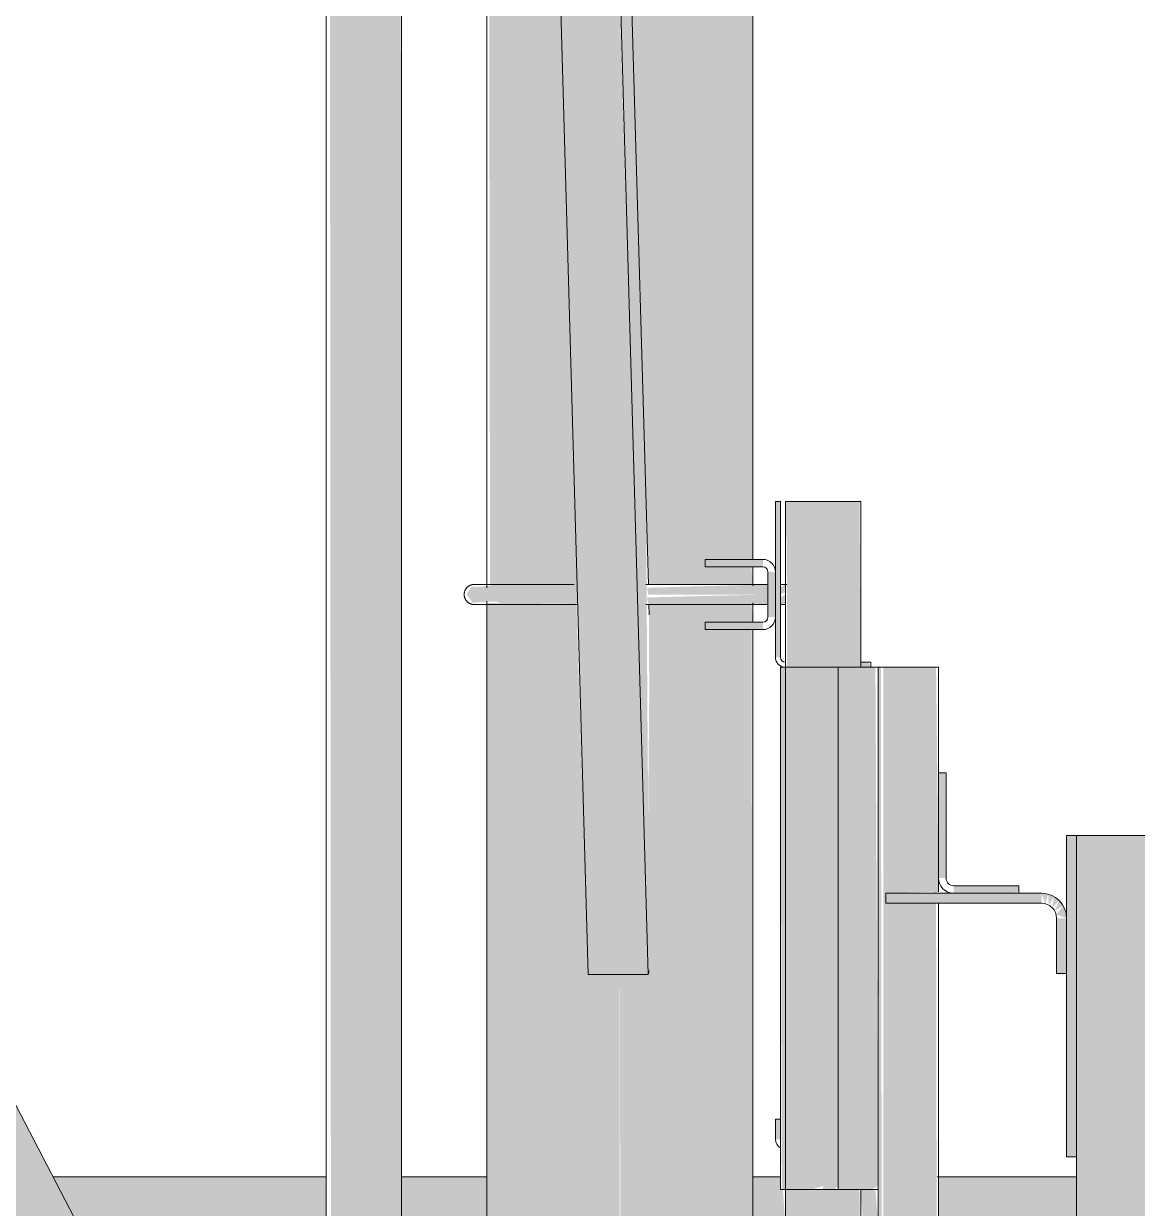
# Model space of a CAD drawing. Header units: inches. Extents: x -55396 to -733, y -290 to 853.
# Drawn here: x -17101.19 to -17073.46, y 146.72 to 176.21 of the extents above; entities that cross this region are included whole.
import ezdxf

# ---------------------------------------------------------------- set-up
doc = ezdxf.new("R2010")
doc.units = ezdxf.units.IN
doc.header["$MEASUREMENT"] = 0
doc.layers.add('Q-SPCQ', color=91, linetype='Continuous', lineweight=9)
doc.layers.add('S-BEAM', color=12, linetype='Continuous', lineweight=9)

# ---------------------------------------------------------------- blocks, each defined once
blk = doc.blocks.new('Basketball_Backstop-Performance_Sports_Systems-3103-Ceiling_Hung - 27_-0_ to 27_-11 7_8_-652462-Section 1')
at = {"layer": 'Q-SPCQ'}
h = blk.add_hatch(color=256, dxfattribs=at)
h.paths.add_polyline_path([(21241.938, 116), (21242.428, 116), (21242.408, 119.783), (21239.38, 119.813), (21239.226, 119.814), (21239.115, 119.793), (21239.115, 116), (21241.642, 116)], flags=0)
h.paths.add_polyline_path([(21241.938, 120), (21242.428, 120.125), (21242.406, 120.169), (21242.117, 120.065)], flags=0)
h.paths.add_polyline_path([(21242.428, 119.823), (21242.407, 119.938), (21242.284, 119.875), (21242.408, 119.83)], flags=0)
h.paths.add_polyline_path([(21239.354, 120.172), (21240.34, 120.211), (21241.938, 120.213), (21242.428, 120.25), (21242.362, 128.75), (21239.115, 128.75), (21239.115, 128.312), (21239.803, 128.312), (21239.803, 128.125), (21239.115, 128.125), (21239.115, 120.206), (21239.397, 120.189)], flags=0)
h.paths.add_polyline_path([(21239.559, 129.25), (21242.428, 129.25), (21242.428, 135.471), (21239.38, 135.501), (21239.215, 135.5), (21239.115, 135.48), (21239.115, 129.875), (21239.803, 129.875), (21239.803, 129.687), (21239.115, 129.687), (21239.115, 129.25), (21239.533, 129.25)], flags=0)
h.paths.add_polyline_path([(21242.428, 135.511), (21242.428, 135.623), (21242.117, 135.623), (21242.326, 135.547)], flags=0)
h.paths.add_polyline_path([(21241.938, 135.687), (21242.428, 135.812), (21242.428, 135.864), (21242.117, 135.752)], flags=0)
h.paths.add_polyline_path([(21239.354, 135.86), (21240.34, 135.899), (21241.938, 135.901), (21242.428, 135.937), (21242.428, 152.543), (21241.642, 152.543), (21241.349, 161.787), (21240.582, 161.753), (21239.115, 161.793), (21239.115, 135.894), (21239.397, 135.876)], flags=0)
h.paths.add_polyline_path([(21239.354, 162.172), (21240.34, 162.211), (21241.365, 162.249), (21239.559, 224.125), (21239.115, 224.125), (21239.197, 162.214), (21239.397, 162.189)], flags=0)
h.paths.add_polyline_path([(21242.428, 187.186), (21242.428, 224.75), (21241.355, 224.75), (21242.382, 188.789)], flags=0)
h.paths.add_polyline_path([(21239.47, 224.312), (21239.593, 224.312), (21239.559, 224.75), (21239.115, 224.75), (21239.154, 224.312), (21239.342, 224.312)], flags=0)
h.paths.add_polyline_path([(21239.559, 225.25), (21239.566, 225.25), (21239.47, 225.687), (21239.115, 225.687), (21239.154, 225.25), (21239.47, 225.25)], flags=0)
h.paths.add_polyline_path([(21241.57, 225.25), (21242.428, 225.25), (21242.428, 281.375), (21240.294, 281.375), (21240.294, 280.937), (21239.864, 280.918), (21239.871, 276.701), (21241.341, 225.25)], flags=0)
h.paths.add_polyline_path([(21239.47, 225.875), (21239.548, 225.875), (21239.115, 241.022), (21239.153, 225.875), (21239.339, 225.875)], flags=0)
h = blk.add_hatch(color=256, dxfattribs=at)
h.paths.add_polyline_path([(21244.77, 116), (21245.74, 116), (21245.738, 119.125), (21245.053, 119.125), (21245.053, 119.312), (21245.74, 119.312), (21245.738, 119.75), (21242.428, 119.75), (21242.464, 116), (21244.084, 116)], flags=0)
h.paths.add_polyline_path([(21245.297, 120.25), (21245.74, 120.25), (21245.737, 120.687), (21245.053, 120.687), (21245.053, 120.875), (21245.74, 120.875), (21245.732, 128.803), (21245.351, 128.769), (21245.07, 128.751), (21242.428, 128.75), (21242.464, 120.25), (21245.283, 120.25)], flags=0)
h.paths.add_polyline_path([(21242.428, 128.823), (21242.918, 129), (21242.428, 128.875)], flags=0)
h.paths.add_polyline_path([(21242.918, 129), (21242.428, 129.125), (21242.464, 129.06)], flags=0)
h.paths.add_polyline_path([(21245.502, 129.172), (21245.627, 129.217), (21245.74, 129.25), (21245.727, 134.812), (21245.053, 134.812), (21245.053, 135), (21245.74, 135.065), (21245.727, 135.437), (21242.428, 135.437), (21242.464, 129.179), (21244.084, 129.232), (21245.367, 129.189)], flags=0)
h.paths.add_polyline_path([(21244.77, 135.937), (21245.74, 135.937), (21245.726, 136.375), (21245.053, 136.375), (21245.053, 136.562), (21245.74, 136.562), (21245.71, 161.125), (21245.053, 161.125), (21245.053, 161.312), (21245.74, 161.312), (21245.709, 161.75), (21243.154, 161.75), (21243.161, 159.485), (21243.096, 152.543), (21242.428, 152.543), (21242.464, 135.937), (21244.687, 135.937)], flags=0)
h.paths.add_polyline_path([(21243.14, 162.25), (21245.74, 162.25), (21245.708, 162.687), (21245.053, 162.687), (21245.053, 162.875), (21245.74, 162.875), (21245.666, 224.81), (21245.351, 224.769), (21245.07, 224.751), (21242.428, 224.75), (21242.464, 185.916), (21243.136, 162.381)], flags=0)
h.paths.add_polyline_path([(21242.428, 224.823), (21242.72, 224.974), (21242.428, 224.875)], flags=0)
h.paths.add_polyline_path([(21242.918, 225), (21242.428, 225.125), (21242.464, 225.06), (21242.72, 225.026)], flags=0)
h.paths.add_polyline_path([(21245.502, 225.172), (21245.627, 225.217), (21245.74, 225.25), (21245.74, 281.375), (21242.428, 281.375), (21242.464, 225.179), (21244.084, 225.232), (21245.409, 225.184)], flags=0)
for points in [[(21242.464, 152.543), (21243.136, 152.543), (21239.428, 279.687), (21238.99, 279.687), (21238.99, 280.918), (21237.976, 280.918), (21241.642, 152.543)], [(21243.136, 152.543), (21243.161, 152.633), (21243.079, 164.369), (21239.71, 279.687), (21239.505, 279.687), (21243.077, 154.601)], [(21238.743, 162), (21241.372, 162), (21241.365, 162.242), (21239.824, 162.23), (21239.115, 162.211), (21239.067, 162.201), (21238.727, 162.189), (21238.612, 162)], [(21246.566, 162), (21246.567, 162), (21246.57, 162.437)], [(21239.557, 161.75), (21241.378, 161.785), (21241.372, 162), (21238.612, 162), (21238.762, 161.797), (21239.342, 161.826)], [(21246.563, 161.562), (21246.563, 161.562), (21246.566, 161.927)], [(21247.215, 147.188), (21247.49, 147.275), (21247.49, 160.188), (21246.428, 160.188), (21246.464, 147.188), (21246.959, 147.188)], [(21247.765, 147.188), (21247.865, 147.275), (21247.865, 160.188), (21247.49, 160.188), (21247.49, 147.188)], [(21248.615, 147.188), (21248.615, 160.188), (21247.865, 160.188), (21247.865, 147.188)], [(21248.68, 147.188), (21248.865, 147.275), (21248.792, 160.188), (21248.615, 160.188), (21248.615, 147.188)], [(21248.99, 118.688), (21248.928, 160.188), (21248.865, 160.188), (21248.928, 118.688), (21248.958, 118.688)], [(21250.24, 118.688), (21250.24, 154.313), (21249.053, 154.313), (21249.053, 154.563), (21250.24, 154.601), (21250.24, 160.188), (21248.99, 160.188), (21248.99, 118.688)], [(21253.803, 148), (21253.803, 156), (21253.553, 156), (21253.553, 148)], [(21256.053, 114), (21256.053, 156), (21253.803, 156), (21253.803, 114)], [(21246.428, 148.438), (21246.428, 148.938), (21246.303, 148.938), (21246.303, 148.438)]]:
    blk.add_hatch(color=256, dxfattribs=at).paths.add_polyline_path(points, flags=0)
h = blk.add_hatch(color=256, dxfattribs=at)
h.paths.add_polyline_path([(21232.505, 135.402), (21232.912, 135.635), (21232.553, 135.742), (21232.233, 136.062), (21232.115, 136.5), (21232.235, 136.94), (21232.59, 137.273), (21233.065, 137.375), (21233.552, 137.451), (21178.359, 243.272), (21177.822, 240.374), (21232.498, 135.416)], flags=0)
h.paths.add_polyline_path([(21232.955, 136.223), (21233.272, 136.5), (21233.189, 136.699), (21232.955, 136.777), (21232.769, 136.669), (21232.865, 136.25), (21232.918, 136.228)], flags=0)
h.paths.add_polyline_path([(21232.926, 136.259), (21232.791, 136.509), (21232.99, 136.741), (21233.131, 136.666), (21233.232, 136.5), (21233.189, 136.411), (21232.99, 136.296)], flags=0)
h = blk.add_hatch(color=256, dxfattribs=at)
h.paths.add_polyline_path([(21235.147, 128), (21235.178, 128), (21235.241, 130), (21236.053, 130), (21236.046, 130.75), (21235.115, 130.75), (21235.115, 128)], flags=0)
h.paths.add_polyline_path([(21236.053, 137.75), (21236.053, 224), (21235.178, 224), (21235.241, 137.75), (21236.029, 137.75)], flags=0)
h = blk.add_hatch(color=256, dxfattribs=at)
h.paths.add_polyline_path([(21236.291, 130), (21236.99, 130), (21236.956, 130.75), (21236.053, 130.75), (21236.053, 130)], flags=0)
h.paths.add_polyline_path([(21236.053, 137.75), (21236.99, 137.75), (21236.958, 224), (21236.053, 224), (21236.053, 139.949)], flags=0)
h = blk.add_hatch(color=256, dxfattribs=at)
h.paths.add_polyline_path([(21248.428, 160.188), (21248.678, 160.188), (21248.615, 160.313), (21248.428, 160.313)], flags=0)
h.paths.add_polyline_path([(21246.428, 160.438), (21246.428, 164.313), (21246.303, 164.313), (21246.303, 160.438)], flags=0)
h = blk.add_hatch(color=256, dxfattribs=at)
h.paths.add_polyline_path([(21246.553, 160.313), (21246.554, 160.313), (21246.563, 161.562)], flags=0)
h.paths.add_polyline_path([(21246.57, 162.437), (21246.57, 162.437), (21246.585, 164.313)], flags=0)
h = blk.add_hatch(color=256, dxfattribs=at)
h.paths.add_polyline_path([(21247.248, 123.063), (21247.49, 123.063), (21247.49, 147.188), (21246.553, 147.188), (21246.585, 123.063), (21247.227, 123.063)], flags=0)
h.paths.add_polyline_path([(21246.585, 164.313), (21246.553, 164.313), (21246.566, 161.927)], flags=0)
h.paths.add_polyline_path([(21247.27, 160.188), (21247.49, 160.188), (21247.49, 164.313), (21246.585, 164.313), (21246.593, 160.188), (21247.248, 160.188)], flags=0)
h = blk.add_hatch(color=256, dxfattribs=at)
h.paths.add_polyline_path([(21247.71, 123.063), (21248.428, 123.063), (21248.396, 147.188), (21247.49, 147.188), (21247.49, 123.063)], flags=0)
h.paths.add_polyline_path([(21247.49, 160.188), (21248.428, 160.188), (21248.396, 164.313), (21247.49, 164.313), (21247.49, 161.927)], flags=0)
h = blk.add_hatch(color=256, dxfattribs=at)
h.paths.add_polyline_path([(21245.99, 161.125), (21245.99, 161.312), (21245.053, 161.312), (21245.053, 161.125)], flags=0)
h.paths.add_polyline_path([(21246.115, 161.437), (21246.303, 161.437), (21246.303, 162.562), (21246.115, 162.562), (21246.115, 161.927)], flags=0)
h.paths.add_polyline_path([(21245.99, 162.687), (21245.99, 162.875), (21245.053, 162.875), (21245.053, 162.687)], flags=0)
h = blk.add_hatch(color=256, dxfattribs=at)
h.paths.add_polyline_path([(21246.428, 162), (21246.553, 162.065), (21246.553, 162.25), (21246.428, 162.177), (21246.428, 162.012)], flags=0)
h.paths.add_polyline_path([(21246.115, 162), (21246.115, 162.25), (21243.109, 162.17), (21243.136, 162)], flags=0)
h = blk.add_hatch(color=256, dxfattribs=at)
h.paths.add_polyline_path([(21246.115, 161.75), (21246.115, 162), (21243.104, 161.927), (21243.136, 161.75)], flags=0)
h.paths.add_polyline_path([(21246.553, 161.75), (21246.553, 162), (21246.428, 161.927), (21246.428, 161.75)], flags=0)
h = blk.add_hatch(color=256, dxfattribs=at)
h.paths.add_polyline_path([(21250.273, 118.688), (21250.365, 118.688), (21250.303, 154.313), (21250.24, 154.313), (21250.24, 118.688)], flags=0)
h.paths.add_polyline_path([(21250.245, 154.563), (21250.365, 154.601), (21250.303, 160.188), (21250.24, 160.188), (21250.24, 154.563)], flags=0)
h = blk.add_hatch(color=256, dxfattribs=at)
h.paths.add_polyline_path([(21252.148, 154.563), (21252.365, 154.601), (21252.365, 154.75), (21250.74, 154.75), (21250.74, 154.563)], flags=0)
h.paths.add_polyline_path([(21250.365, 154.938), (21250.553, 154.938), (21250.553, 157.563), (21250.365, 157.563), (21250.365, 157.043)], flags=0)
h = blk.add_hatch(color=256, dxfattribs=at)
h.paths.add_polyline_path([(21253.553, 153.938), (21253.469, 154.25), (21253.29, 154.035)], flags=0)
h.paths.add_polyline_path([(21253.553, 152.563), (21253.553, 153.938), (21253.303, 153.938), (21253.303, 152.563)], flags=0)
h.paths.add_polyline_path([(21253.24, 154.479), (21253.09, 154.541), (21253.115, 154.262)], flags=0)
h.paths.add_polyline_path([(21253.37, 154.379), (21253.24, 154.479), (21253.193, 154.203)], flags=0)
h.paths.add_polyline_path([(21253.253, 154.125), (21253.469, 154.25), (21253.37, 154.379)], flags=0)
h.paths.add_polyline_path([(21253.025, 154.3), (21253.09, 154.541), (21252.928, 154.563)], flags=0)
h.paths.add_polyline_path([(21249.727, 154.313), (21252.928, 154.313), (21252.928, 154.563), (21249.053, 154.563), (21249.053, 154.313)], flags=0)
for p, q in [((21237.976, 280.918), (21241.642, 152.543)), ((21243.136, 152.543), (21239.505, 279.687)), ((21243.14, 162.238), (21239.786, 279.687)), ((21233.592, 137.375), (21178.377, 243.367)), ((21235.115, 226), (21235.115, 128)), ((21245.74, 162.875), (21245.74, 224.83)), ((21236.99, 130), (21236.99, 224)), ((21239.115, 224.125), (21239.115, 162.168)), ((21246.428, 164.313), (21246.303, 164.313)), ((21246.303, 164.313), (21246.303, 160.438)), ((21246.428, 160.438), (21246.428, 164.313)), ((21246.553, 164.313), (21246.553, 118.813)), ((21246.553, 164.313), (21247.49, 164.313)), ((21247.49, 164.313), (21248.428, 164.313)), ((21248.428, 160.188), (21248.428, 164.313)), ((21244.553, 162.875), (21244.553, 162.687)), ((21244.668, 162.875), (21244.553, 162.875)), ((21244.553, 162.875), (21245.053, 162.875)), ((21244.553, 162.875), (21244.553, 162.687)), ((21245.06, 162.875), (21244.939, 162.875)), ((21245.99, 162.875), (21245.053, 162.875)), ((21245.053, 162.687), (21244.553, 162.687)), ((21244.553, 162.687), (21244.668, 162.687)), ((21244.939, 162.687), (21245.06, 162.687)), ((21245.053, 162.687), (21245.99, 162.687)), ((21245.74, 162.217), (21245.74, 162.687)), ((21246.115, 162.562), (21246.115, 161.437)), ((21246.115, 162.25), (21243.08, 162.25)), ((21246.589, 162.25), (21246.428, 162.25)), ((21239.115, 161.83), (21239.115, 135.856)), ((21243.08, 161.75), (21246.115, 161.75)), ((21243.161, 161.497), (21243.154, 161.759)), ((21245.74, 161.312), (21245.74, 161.796)), ((21246.428, 161.75), (21246.565, 161.75)), ((21244.553, 161.312), (21244.553, 161.125)), ((21244.668, 161.312), (21244.553, 161.312)), ((21244.553, 161.312), (21245.053, 161.312)), ((21244.553, 161.312), (21244.553, 161.125)), ((21245.053, 161.125), (21244.553, 161.125)), ((21244.553, 161.125), (21244.668, 161.125)), ((21245.06, 161.312), (21244.939, 161.312)), ((21244.939, 161.125), (21245.06, 161.125)), ((21245.053, 161.312), (21245.99, 161.312)), ((21245.99, 161.125), (21245.053, 161.125)), ((21245.74, 136.562), (21245.74, 161.125)), ((21246.428, 160.188), (21246.428, 147.188)), ((21246.428, 160.188), (21247.49, 160.188)), ((21246.553, 160.313), (21246.553, 160.188)), ((21246.553, 160.188), (21246.553, 160.313)), ((21247.49, 160.188), (21247.869, 160.188)), ((21247.865, 160.188), (21248.615, 160.188)), ((21247.865, 147.188), (21247.865, 160.188)), ((21248.678, 160.313), (21248.428, 160.313)), ((21248.428, 160.313), (21248.428, 160.188)), ((21248.615, 160.188), (21248.865, 160.188)), ((21248.678, 160.188), (21248.678, 160.313)), ((21248.865, 147.188), (21248.865, 160.188)), ((21248.865, 160.188), (21248.865, 123.063)), ((21248.865, 160.188), (21248.99, 160.188)), ((21248.99, 160.188), (21250.24, 160.188)), ((21250.24, 160.188), (21250.365, 160.188)), ((21250.365, 157.563), (21250.365, 160.188)), ((21250.553, 157.563), (21250.365, 157.563)), ((21250.365, 157.563), (21250.365, 154.938)), ((21250.553, 154.938), (21250.553, 157.563)), ((21253.553, 148), (21253.553, 156)), ((21253.553, 156), (21253.803, 156)), ((21253.803, 114), (21253.803, 156)), ((21253.803, 156), (21256.053, 156)), ((21253.803, 156), (21253.803, 148)), ((21250.365, 154.601), (21250.365, 154.938)), ((21252.928, 154.563), (21249.053, 154.563)), ((21249.053, 154.563), (21249.053, 154.313)), ((21252.365, 154.75), (21250.74, 154.75)), ((21250.74, 154.563), (21252.365, 154.563)), ((21252.365, 154.563), (21252.365, 154.75)), ((21249.053, 154.313), (21252.928, 154.313)), ((21250.365, 118.688), (21250.365, 154.313)), ((21253.303, 153.938), (21253.303, 152.563)), ((21243.136, 152.543), (21241.642, 152.543)), ((21243.161, 152.633), (21243.136, 152.543)), ((21253.303, 152.563), (21253.553, 152.563)), ((21246.428, 148.938), (21246.303, 148.938)), ((21246.303, 148.938), (21246.303, 148.438)), ((21246.428, 148.438), (21246.428, 148.938)), ((21246.428, 148.221), (21246.428, 148.438)), ((21246.428, 148.438), (21246.428, 148.221)), ((21253.803, 148), (21253.553, 148)), ((21247.49, 147.188), (21246.428, 147.188)), ((21247.869, 147.188), (21247.49, 147.188)), ((21248.615, 147.188), (21247.865, 147.188)), ((21248.428, 118.813), (21248.428, 147.188)), ((21248.865, 147.188), (21248.615, 147.188))]:
    blk.add_line(p, q, dxfattribs=at)
at = {"layer": 'Q-SPCQ', "flags": 128}
for points in [[(21238.553, 162), (21238.553, 162.01), (21238.554, 162.02), (21238.555, 162.03), (21238.556, 162.04), (21238.558, 162.05), (21238.56, 162.059), (21238.563, 162.069), (21238.566, 162.079), (21238.569, 162.088), (21238.573, 162.097), (21238.577, 162.106), (21238.581, 162.115), (21238.586, 162.124), (21238.591, 162.133), (21238.596, 162.141), (21238.602, 162.149), (21238.608, 162.157), (21238.615, 162.165), (21238.622, 162.172), (21238.629, 162.179), (21238.636, 162.186), (21238.644, 162.193), (21238.651, 162.199), (21238.659, 162.205), (21238.668, 162.21), (21238.676, 162.216), (21238.685, 162.22), (21238.694, 162.225), (21238.703, 162.229), (21238.712, 162.233), (21238.722, 162.236), (21238.731, 162.24), (21238.741, 162.242), (21238.751, 162.244), (21238.76, 162.246), (21238.77, 162.248), (21238.78, 162.249), (21238.79, 162.25), (21238.8, 162.25), (21238.803, 162.25)], [(21241.288, 162.25), (21241.151, 162.25), (21241.016, 162.25), (21240.884, 162.25), (21240.754, 162.25), (21240.627, 162.25), (21240.502, 162.25), (21240.381, 162.25), (21240.263, 162.25), (21240.148, 162.25), (21240.038, 162.25), (21239.93, 162.25), (21239.827, 162.25), (21239.728, 162.25), (21239.634, 162.25), (21239.544, 162.25), (21239.458, 162.25), (21239.377, 162.25), (21239.302, 162.25), (21239.231, 162.25), (21239.165, 162.25), (21239.104, 162.25), (21239.049, 162.25), (21238.999, 162.25), (21238.955, 162.25), (21238.916, 162.25), (21238.883, 162.25), (21238.856, 162.25), (21238.834, 162.25), (21238.818, 162.25), (21238.807, 162.25), (21238.803, 162.25), (21238.803, 162.25)], [(21238.803, 162.25), (21238.806, 162.25), (21238.814, 162.25), (21238.829, 162.25), (21238.849, 162.25), (21238.875, 162.25), (21238.907, 162.25), (21238.944, 162.25), (21238.987, 162.25), (21239.035, 162.25), (21239.089, 162.25)], [(21238.803, 161.75), (21238.793, 161.75), (21238.783, 161.751), (21238.773, 161.752), (21238.763, 161.753), (21238.753, 161.755), (21238.743, 161.757), (21238.734, 161.76), (21238.724, 161.763), (21238.715, 161.766), (21238.705, 161.77), (21238.696, 161.774), (21238.687, 161.778), (21238.679, 161.783), (21238.67, 161.788), (21238.662, 161.794), (21238.654, 161.799), (21238.646, 161.806), (21238.638, 161.812), (21238.631, 161.819), (21238.623, 161.826), (21238.617, 161.833), (21238.61, 161.841), (21238.604, 161.849), (21238.598, 161.857), (21238.592, 161.865), (21238.587, 161.873), (21238.582, 161.882), (21238.578, 161.891), (21238.574, 161.9), (21238.57, 161.909), (21238.566, 161.919), (21238.563, 161.928), (21238.561, 161.938), (21238.558, 161.948), (21238.556, 161.958), (21238.555, 161.967), (21238.554, 161.977), (21238.553, 161.987), (21238.553, 161.997), (21238.553, 162)], [(21239.104, 161.75), (21239.049, 161.75), (21238.999, 161.75), (21238.955, 161.75), (21238.916, 161.75), (21238.883, 161.75), (21238.856, 161.75), (21238.834, 161.75), (21238.818, 161.75), (21238.807, 161.75), (21238.803, 161.75), (21238.803, 161.75)], [(21238.803, 161.75), (21238.806, 161.75), (21238.814, 161.75), (21238.829, 161.75), (21238.849, 161.75), (21238.875, 161.75), (21238.907, 161.75), (21238.944, 161.75), (21238.987, 161.75), (21239.035, 161.75), (21239.089, 161.75), (21239.148, 161.75), (21239.212, 161.75), (21239.282, 161.75), (21239.357, 161.75), (21239.436, 161.75), (21239.52, 161.75), (21239.609, 161.75), (21239.703, 161.75), (21239.8, 161.75), (21239.902, 161.75), (21240.008, 161.75), (21240.118, 161.75), (21240.232, 161.75), (21240.349, 161.75), (21240.469, 161.75), (21240.593, 161.75), (21240.719, 161.75), (21240.848, 161.75), (21240.98, 161.75), (21241.114, 161.75), (21241.25, 161.75), (21241.379, 161.75)]]:
    blk.add_lwpolyline(points, dxfattribs=at)
at = {"layer": 'Q-SPCQ'}
for centre, radius, start, end in [((21245.99, 162.562), 0.312, 0, 90), ((21245.99, 162.562), 0.125, 0, 90), ((21245.99, 161.437), 0.312, 270, 0), ((21245.99, 161.437), 0.125, 270, 0), ((21246.553, 160.438), 0.25, 180, 270), ((21246.553, 160.438), 0.125, 180, 270), ((21250.74, 154.938), 0.375, 180, 270), ((21250.74, 154.938), 0.188, 180, 270), ((21252.928, 153.938), 0.625, 0, 90), ((21252.928, 153.938), 0.375, 0, 90), ((21252.928, 153.938), 0.375, 0, 90), ((21246.553, 148.438), 0.25, 180, 240)]:
    blk.add_arc(centre, radius, start, end, dxfattribs=at)
blk = doc.blocks.new('Girt_Z - 10_D-1118249-Section 1')
at = {"layer": 'S-BEAM'}
h = blk.add_hatch(color=256, dxfattribs=at)
h.paths.add_polyline_path([(22332.735, 145.133), (22331.924, 146.59), (22331.522, 147.5), (22321.758, 147.5), (22322.551, 147.057), (22325.501, 145.627), (22327.009, 145.133), (22332.567, 145.133)], flags=0)
h.paths.add_polyline_path([(22259.225, 145.133), (22286.735, 145.133), (22285.924, 146.59), (22285.522, 147.5), (22197.903, 147.5), (22197.251, 146.25), (22233.678, 146.25), (22233.678, 145.133)], flags=0)
h.paths.add_polyline_path([(21246.49, 146.25), (21246.553, 146.25), (21246.49, 147.188), (21246.428, 147.188), (21246.428, 147.5), (21245.74, 147.5), (21245.74, 146.25), (21246.464, 146.25)], flags=0)
h.paths.add_polyline_path([(21236.99, 146.25), (21239.115, 146.25), (21239.115, 147.5), (21236.99, 147.5)], flags=0)
h.paths.add_polyline_path([(21235.115, 146.25), (21235.115, 147.5), (21228.317, 147.5), (21228.968, 146.25), (21232.781, 146.25)], flags=0)
h.paths.add_polyline_path([(21248.741, 146.25), (21248.865, 146.25), (21248.792, 147.188), (21248.428, 147.188), (21248.49, 146.25), (21248.74, 146.25)], flags=0)
h.paths.add_polyline_path([(21226.854, 146.25), (21226.203, 147.5), (21160.61, 147.5), (21160.379, 146.25), (21213.414, 146.25)], flags=0)
h.paths.add_polyline_path([(22195.137, 146.25), (22195.788, 147.5), (22188.99, 147.5), (22188.99, 146.25), (22191.6, 146.25)], flags=0)
h.paths.add_polyline_path([(22187.115, 146.25), (22187.115, 147.5), (22184.99, 147.5), (22184.99, 146.25), (22186.599, 146.25)], flags=0)
h.paths.add_polyline_path([(21250.365, 146.25), (21253.803, 146.25), (21253.803, 147.5), (21250.365, 147.5), (21250.365, 147.275)], flags=0)
h.paths.add_polyline_path([(22177.581, 146.25), (22178.365, 146.25), (22178.365, 147.5), (22177.678, 147.5), (22177.615, 147.188), (22177.553, 147.188), (22177.553, 146.25)], flags=0)
h.paths.add_polyline_path([(21256.328, 146.25), (21381.053, 146.25), (21381.053, 147.5), (21257.201, 147.5)], flags=0)
h.paths.add_polyline_path([(22175.678, 146.25), (22175.615, 147.188), (22175.24, 147.188), (22175.314, 146.25), (22175.677, 146.25)], flags=0)
h.paths.add_polyline_path([(21389.053, 146.25), (21622.303, 146.25), (21622.303, 147.5), (21389.053, 147.5)], flags=0)
h.paths.add_polyline_path([(21630.303, 146.25), (21676.058, 146.25), (21676.058, 147.5), (21630.303, 147.5)], flags=0)
h.paths.add_polyline_path([(21748.058, 146.25), (21863.553, 146.25), (21863.553, 147.5), (21748.058, 147.5)], flags=0)
h.paths.add_polyline_path([(22173.74, 146.25), (22173.74, 147.5), (22170.303, 147.5), (22170.303, 146.25), (22172.074, 146.25)], flags=0)
h.paths.add_polyline_path([(21871.553, 146.25), (22104.803, 146.25), (22104.803, 147.5), (21871.553, 147.5)], flags=0)
h.paths.add_polyline_path([(22167.777, 146.25), (22166.905, 147.5), (22112.803, 147.5), (22112.803, 146.25), (22162.391, 146.25)], flags=0)
h.paths.add_polyline_path([(21256.053, 146.292), (21256.896, 147.5), (21256.053, 147.5)], flags=0)
h.paths.add_polyline_path([(22168.053, 146.292), (22168.053, 147.5), (22167.21, 147.5)], flags=0)
for p, q in [((21228.315, 147.5), (21235.115, 147.5)), ((21236.984, 147.5), (21239.115, 147.5)), ((21245.74, 147.5), (21246.428, 147.5)), ((21250.329, 147.5), (21253.803, 147.5))]:
    blk.add_line(p, q, dxfattribs=at)

msp = doc.modelspace()

# ---------------------------------------------------------------- block references
at = {"layer": 'Q-SPCQ'}
msp.add_blockref('Basketball_Backstop-Performance_Sports_Systems-3103-Ceiling_Hung - 27_-0_ to 27_-11 7_8_-652462-Section 1', (-38328.771, 0), dxfattribs=at)
at = {"layer": 'S-BEAM'}
msp.add_blockref('Girt_Z - 10_D-1118249-Section 1', (-38328.771, 0), dxfattribs=at)

doc.saveas('drawing.dxf')
